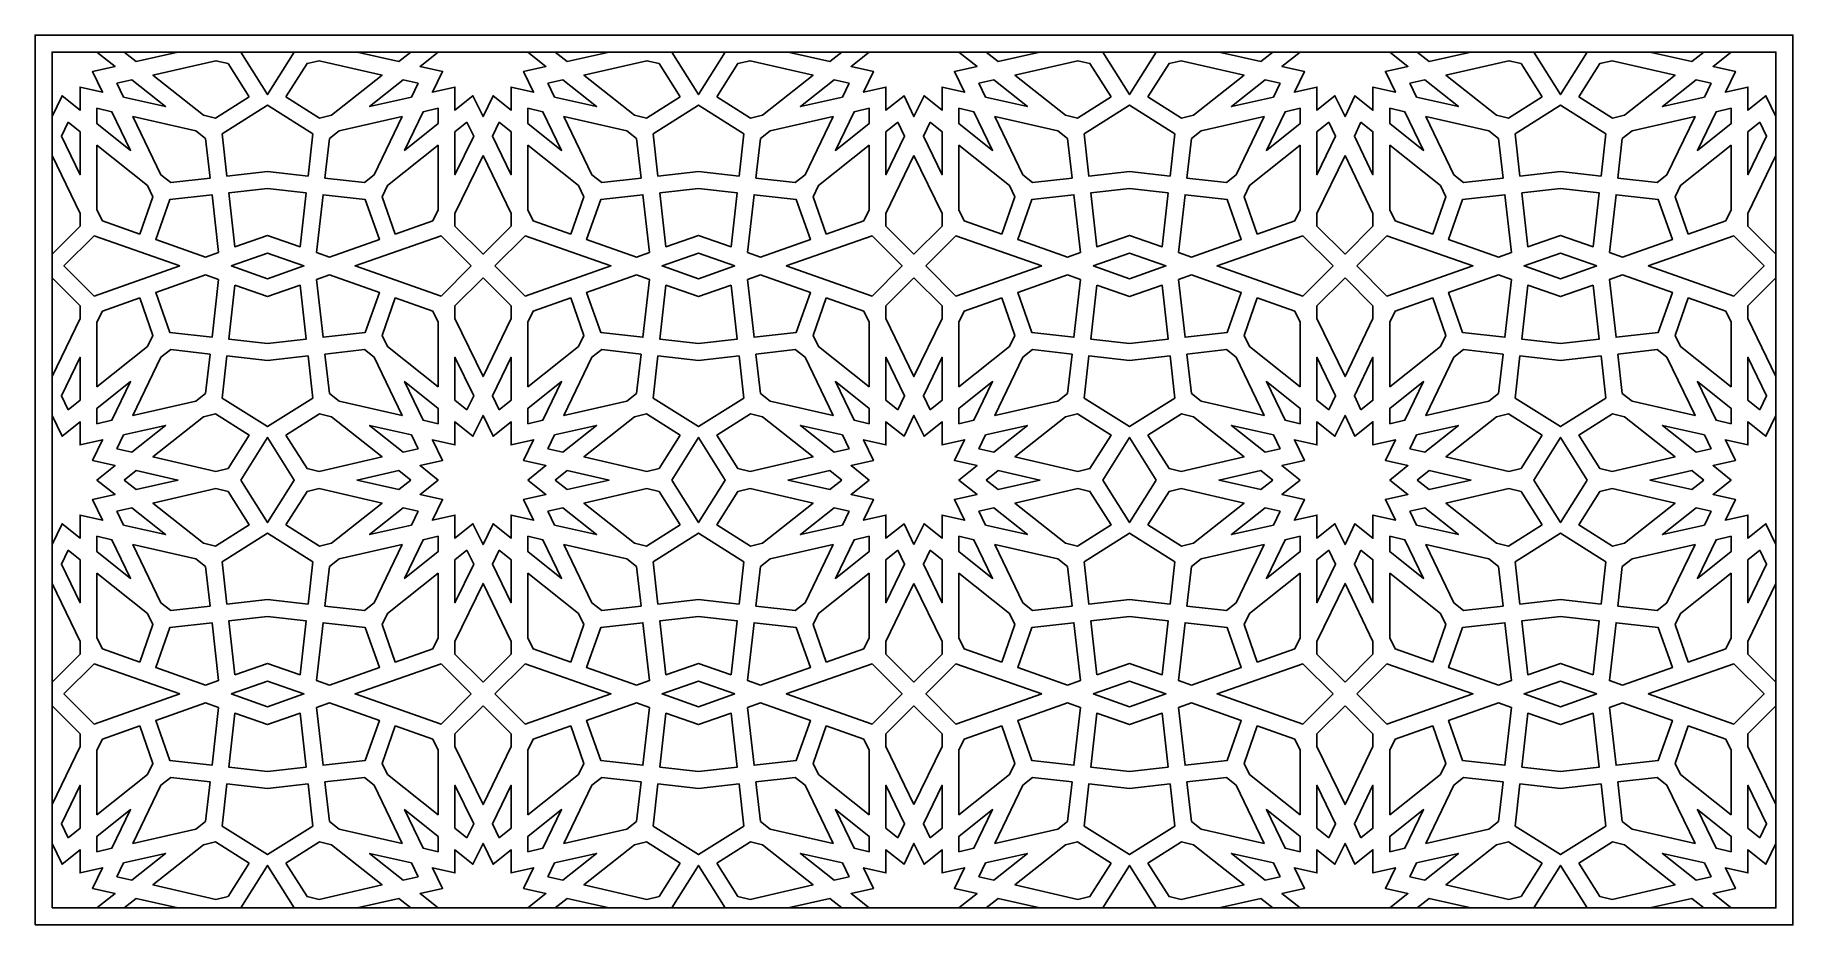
# Model space of a CAD drawing. Extents: x 550 to 3671, y 192 to 1772.
import ezdxf

# ---------------------------------------------------------------- set-up
doc = ezdxf.new("R2010")
doc.units = 0
doc.layers.get('0').update_dxf_attribs({"color": 1, "linetype": 'CONTINUOUS'})

msp = doc.modelspace()

# ---------------------------------------------------------------- linework, layer by layer
for points in [[(550.4, 192), (3671.3, 192), (3671.3, 1772.5), (550.4, 1772.5)], [(580.4, 222), (3641.3, 222), (3641.3, 1742.5), (580.4, 1742.5)], [(930.3, 1662.6), (870.7, 1625.2), (849.2, 1630.1), (759.6, 1701.6), (871.4, 1727.1), (892.9, 1722.2)], [(995.7, 1662.6), (1033.1, 1722.2), (1054.6, 1727.1), (1166.4, 1701.6), (1076.7, 1630.1), (1055.3, 1625.2)], [(1695.5, 1662.6), (1658.1, 1722.2), (1636.6, 1727.1), (1524.8, 1701.6), (1614.5, 1630.1), (1635.9, 1625.2)], [(1760.9, 1662.6), (1820.5, 1625.2), (1842, 1630.1), (1931.6, 1701.6), (1819.8, 1727.1), (1798.3, 1722.2)], [(2460.8, 1662.6), (2401.2, 1625.2), (2379.7, 1630.1), (2290, 1701.6), (2401.8, 1727.1), (2423.3, 1722.2)], [(2526.1, 1662.6), (2563.6, 1722.2), (2585, 1727.1), (2696.9, 1701.6), (2607.2, 1630.1), (2585.7, 1625.2)], [(3226, 1662.6), (3188.6, 1722.2), (3167.1, 1727.1), (3055.2, 1701.6), (3144.9, 1630.1), (3166.4, 1625.2)], [(3291.3, 1662.6), (3350.9, 1625.2), (3372.4, 1630.1), (3462.1, 1701.6), (3350.3, 1727.1), (3328.8, 1722.2)], [(695.6, 1687), (722.2, 1693.1), (781.9, 1645.5), (707.4, 1662.5)], [(1230.4, 1687), (1218.5, 1662.5), (1144.1, 1645.5), (1203.8, 1693.1)], [(1460.8, 1687), (1472.7, 1662.5), (1547.1, 1645.5), (1487.4, 1693.1)], [(1995.6, 1687), (1969, 1693.1), (1909.3, 1645.5), (1983.8, 1662.5)], [(2226.1, 1687), (2252.6, 1693.1), (2312.3, 1645.5), (2237.9, 1662.5)], [(2760.8, 1687), (2749, 1662.5), (2674.5, 1645.5), (2734.3, 1693.1)], [(2991.3, 1687), (3003.1, 1662.5), (3077.6, 1645.5), (3017.9, 1693.1)], [(3526.1, 1687), (3499.5, 1693.1), (3439.8, 1645.5), (3514.2, 1662.5)], [(660.1, 1642.5), (686.7, 1636.4), (719.8, 1567.6), (660.1, 1615.3)], [(861, 1518.7), (791.1, 1510.8), (773.8, 1524.6), (724.1, 1627.9), (835.9, 1602.4), (853.1, 1588.7)], [(1035.2, 1522.1), (963, 1530.2), (890.8, 1522.1), (882.3, 1597.1), (963, 1647.8), (1043.6, 1597.1)], [(1065, 1518.7), (1072.9, 1588.7), (1090.1, 1602.4), (1201.9, 1627.9), (1152.1, 1524.6), (1134.9, 1510.8)], [(1265.9, 1642.5), (1265.9, 1615.3), (1206.2, 1567.6), (1239.3, 1636.4)], [(1425.3, 1642.5), (1425.3, 1615.3), (1485.1, 1567.6), (1451.9, 1636.4)], [(1626.2, 1518.7), (1618.4, 1588.7), (1601.1, 1602.4), (1489.3, 1627.9), (1539.1, 1524.6), (1556.3, 1510.8)], [(1656, 1522.1), (1728.2, 1530.2), (1800.4, 1522.1), (1808.9, 1597.1), (1728.2, 1647.8), (1647.6, 1597.1)], [(1830.2, 1518.7), (1900.1, 1510.8), (1917.4, 1524.6), (1967.1, 1627.9), (1855.3, 1602.4), (1838.1, 1588.7)], [(2031.1, 1642.5), (2004.5, 1636.4), (1971.4, 1567.6), (2031.1, 1615.3)], [(2190.6, 1642.5), (2217.1, 1636.4), (2250.3, 1567.6), (2190.6, 1615.3)], [(2391.5, 1518.7), (2321.5, 1510.8), (2304.3, 1524.6), (2254.5, 1627.9), (2366.4, 1602.4), (2383.6, 1588.7)], [(2565.6, 1522.1), (2493.4, 1530.2), (2421.2, 1522.1), (2412.8, 1597.1), (2493.4, 1647.8), (2574.1, 1597.1)], [(2595.4, 1518.7), (2603.3, 1588.7), (2620.5, 1602.4), (2732.4, 1627.9), (2682.6, 1524.6), (2665.4, 1510.8)], [(2796.3, 1642.5), (2796.3, 1615.3), (2736.6, 1567.6), (2769.7, 1636.4)], [(2955.8, 1642.5), (2955.8, 1615.3), (3015.5, 1567.6), (2982.4, 1636.4)], [(3156.7, 1518.7), (3148.8, 1588.7), (3131.6, 1602.4), (3019.8, 1627.9), (3069.5, 1524.6), (3086.7, 1510.8)], [(3186.5, 1522.1), (3258.7, 1530.2), (3330.9, 1522.1), (3339.3, 1597.1), (3258.7, 1647.8), (3178, 1597.1)], [(3360.7, 1518.7), (3430.6, 1510.8), (3447.8, 1524.6), (3497.6, 1627.9), (3385.8, 1602.4), (3368.5, 1588.7)], [(3561.5, 1642.5), (3535, 1636.4), (3501.8, 1567.6), (3561.5, 1615.3)], [(608.8, 1617.8), (630.1, 1600.8), (630.1, 1524.5), (597, 1593.3)], [(1317.1, 1617.8), (1329, 1593.3), (1295.8, 1524.5), (1295.8, 1600.8)], [(1374.1, 1617.8), (1362.2, 1593.3), (1395.4, 1524.5), (1395.4, 1600.8)], [(2082.4, 1617.8), (2061.1, 1600.8), (2061.1, 1524.5), (2094.2, 1593.3)], [(2139.3, 1617.8), (2160.6, 1600.8), (2160.6, 1524.5), (2127.5, 1593.3)], [(2847.6, 1617.8), (2859.4, 1593.3), (2826.3, 1524.5), (2826.3, 1600.8)], [(2904.5, 1617.8), (2892.7, 1593.3), (2925.8, 1524.5), (2925.8, 1600.8)], [(3612.8, 1617.8), (3591.5, 1600.8), (3591.5, 1524.5), (3624.7, 1593.3)], [(736.1, 1419.1), (669.7, 1442.4), (660.1, 1462.2), (660.1, 1576.9), (749.8, 1505.4), (759.4, 1485.5)], [(1189.9, 1419.1), (1166.6, 1485.5), (1176.2, 1505.4), (1265.9, 1576.9), (1265.9, 1462.2), (1256.3, 1442.4)], [(1501.3, 1419.1), (1524.6, 1485.5), (1515, 1505.4), (1425.3, 1576.9), (1425.3, 1462.2), (1434.9, 1442.4)], [(1955.1, 1419.1), (2021.5, 1442.4), (2031.1, 1462.2), (2031.1, 1576.9), (1941.4, 1505.4), (1931.8, 1485.5)], [(2266.6, 1419.1), (2200.1, 1442.4), (2190.6, 1462.2), (2190.6, 1576.9), (2280.3, 1505.4), (2289.8, 1485.5)], [(2720.3, 1419.1), (2697.1, 1485.5), (2706.6, 1505.4), (2796.3, 1576.9), (2796.3, 1462.2), (2786.8, 1442.4)], [(3031.8, 1419.1), (3055, 1485.5), (3045.5, 1505.4), (2955.8, 1576.9), (2955.8, 1462.2), (2965.4, 1442.4)], [(3485.6, 1419.1), (3552, 1442.4), (3561.5, 1462.2), (3561.5, 1576.9), (3471.9, 1505.4), (3462.3, 1485.5)], [(1345.6, 1558.7), (1295.8, 1455.4), (1295.8, 1433.3), (1345.6, 1383.6), (1395.4, 1433.3), (1395.4, 1455.4)], [(2110.8, 1558.7), (2160.6, 1455.4), (2160.6, 1433.3), (2110.8, 1383.6), (2061.1, 1433.3), (2061.1, 1455.4)], [(2876.1, 1558.7), (2925.8, 1455.4), (2925.8, 1433.3), (2876.1, 1383.6), (2826.3, 1433.3), (2826.3, 1455.4)], [(1031.8, 1492.3), (1021, 1396.5), (963, 1416.8), (904.9, 1396.5), (894.1, 1492.3), (963, 1500)], [(1659.4, 1492.3), (1670.2, 1396.5), (1728.2, 1416.8), (1786.3, 1396.5), (1797.1, 1492.3), (1728.2, 1500)], [(2562.3, 1492.3), (2551.5, 1396.5), (2493.4, 1416.8), (2435.4, 1396.5), (2424.6, 1492.3), (2493.4, 1500)], [(3189.8, 1492.3), (3200.6, 1396.5), (3258.7, 1416.8), (3316.7, 1396.5), (3327.5, 1492.3), (3258.7, 1500)], [(875.9, 1386.3), (852.9, 1378.3), (764.4, 1409.2), (789.3, 1480.5), (864.4, 1488.9)], [(1050.1, 1386.3), (1061.6, 1488.9), (1136.6, 1480.5), (1161.6, 1409.2), (1073.1, 1378.3)], [(1641.2, 1386.3), (1629.6, 1488.9), (1554.6, 1480.5), (1529.6, 1409.2), (1618.1, 1378.3)], [(1815.3, 1386.3), (1838.3, 1378.3), (1926.8, 1409.2), (1901.9, 1480.5), (1826.8, 1488.9)], [(2406.4, 1386.3), (2383.3, 1378.3), (2294.9, 1409.2), (2319.8, 1480.5), (2394.8, 1488.9)], [(2580.5, 1386.3), (2592.1, 1488.9), (2667.1, 1480.5), (2692, 1409.2), (2603.5, 1378.3)], [(3171.6, 1386.3), (3160, 1488.9), (3085, 1480.5), (3060.1, 1409.2), (3148.6, 1378.3)], [(3345.7, 1386.3), (3368.8, 1378.3), (3457.3, 1409.2), (3432.3, 1480.5), (3357.3, 1488.9)], [(807.5, 1362.4), (655, 1309), (601.6, 1362.4), (655, 1415.8)], [(1324.4, 1362.4), (1271, 1309), (1118.5, 1362.4), (1271, 1415.8)], [(1366.8, 1362.4), (1420.2, 1309), (1572.7, 1362.4), (1420.2, 1415.8)], [(1883.7, 1362.4), (2036.3, 1309), (2089.6, 1362.4), (2036.3, 1415.8)], [(2338, 1362.4), (2185.4, 1309), (2132, 1362.4), (2185.4, 1415.8)], [(2854.9, 1362.4), (2801.5, 1309), (2648.9, 1362.4), (2801.5, 1415.8)], [(2897.3, 1362.4), (2950.6, 1309), (3103.2, 1362.4), (2950.6, 1415.8)], [(3414.1, 1362.4), (3566.7, 1309), (3620.1, 1362.4), (3566.7, 1415.8)], [(898.3, 1362.4), (963, 1385), (1027.7, 1362.4), (963, 1339.7)], [(1792.9, 1362.4), (1728.2, 1385), (1663.5, 1362.4), (1728.2, 1339.7)], [(2428.7, 1362.4), (2493.4, 1385), (2558.2, 1362.4), (2493.4, 1339.7)], [(3323.4, 1362.4), (3258.7, 1385), (3194, 1362.4), (3258.7, 1339.7)], [(852.9, 1346.5), (875.9, 1338.4), (864.4, 1235.8), (789.3, 1244.3), (764.4, 1315.5)], [(1073.1, 1346.5), (1161.6, 1315.5), (1136.6, 1244.3), (1061.6, 1235.8), (1050.1, 1338.4)], [(1618.1, 1346.5), (1529.6, 1315.5), (1554.6, 1244.3), (1629.6, 1235.8), (1641.2, 1338.4)], [(1838.3, 1346.5), (1815.3, 1338.4), (1826.8, 1235.8), (1901.9, 1244.3), (1926.8, 1315.5)], [(2383.3, 1346.5), (2406.4, 1338.4), (2394.8, 1235.8), (2319.8, 1244.3), (2294.9, 1315.5)], [(2603.5, 1346.5), (2692, 1315.5), (2667.1, 1244.3), (2592.1, 1235.8), (2580.5, 1338.4)], [(3148.6, 1346.5), (3060.1, 1315.5), (3085, 1244.3), (3160, 1235.8), (3171.6, 1338.4)], [(3368.8, 1346.5), (3345.7, 1338.4), (3357.3, 1235.8), (3432.3, 1244.3), (3457.3, 1315.5)], [(904.9, 1328.3), (963, 1308), (1021, 1328.3), (1031.8, 1232.5), (963, 1224.7), (894.1, 1232.5)], [(1345.6, 1341.2), (1295.8, 1291.4), (1295.8, 1269.4), (1345.6, 1166), (1395.4, 1269.4), (1395.4, 1291.4)], [(1786.3, 1328.3), (1728.2, 1308), (1670.2, 1328.3), (1659.4, 1232.5), (1728.2, 1224.7), (1797.1, 1232.5)], [(2110.8, 1341.2), (2160.6, 1291.4), (2160.6, 1269.4), (2110.8, 1166), (2061.1, 1269.4), (2061.1, 1291.4)], [(2435.4, 1328.3), (2493.4, 1308), (2551.5, 1328.3), (2562.3, 1232.5), (2493.4, 1224.7), (2424.6, 1232.5)], [(2876.1, 1341.2), (2925.8, 1291.4), (2925.8, 1269.4), (2876.1, 1166), (2826.3, 1269.4), (2826.3, 1291.4)], [(3316.7, 1328.3), (3258.7, 1308), (3200.6, 1328.3), (3189.8, 1232.5), (3258.7, 1224.7), (3327.5, 1232.5)], [(736.1, 1305.6), (759.4, 1239.2), (749.8, 1219.3), (660.1, 1147.8), (660.1, 1262.5), (669.7, 1282.4)], [(1189.9, 1305.6), (1256.3, 1282.4), (1265.9, 1262.5), (1265.9, 1147.8), (1176.2, 1219.3), (1166.6, 1239.2)], [(1501.3, 1305.6), (1434.9, 1282.4), (1425.3, 1262.5), (1425.3, 1147.8), (1515, 1219.3), (1524.6, 1239.2)], [(1955.1, 1305.6), (1931.8, 1239.2), (1941.4, 1219.3), (2031.1, 1147.8), (2031.1, 1262.5), (2021.5, 1282.4)], [(2266.6, 1305.6), (2289.8, 1239.2), (2280.3, 1219.3), (2190.6, 1147.8), (2190.6, 1262.5), (2200.1, 1282.4)], [(2720.3, 1305.6), (2786.8, 1282.4), (2796.3, 1262.5), (2796.3, 1147.8), (2706.6, 1219.3), (2697.1, 1239.2)], [(3031.8, 1305.6), (2965.4, 1282.4), (2955.8, 1262.5), (2955.8, 1147.8), (3045.5, 1219.3), (3055, 1239.2)], [(3485.6, 1305.6), (3462.3, 1239.2), (3471.9, 1219.3), (3561.5, 1147.8), (3561.5, 1262.5), (3552, 1282.4)], [(608.8, 1106.9), (597, 1131.5), (630.1, 1200.3), (630.1, 1123.9)], [(861, 1206), (853.1, 1136.1), (835.9, 1122.4), (724.1, 1096.8), (773.8, 1200.2), (791.1, 1213.9)], [(1035.2, 1202.7), (1043.6, 1127.7), (963, 1077), (882.3, 1127.7), (890.8, 1202.7), (963, 1194.5)], [(1065, 1206), (1134.9, 1213.9), (1152.1, 1200.2), (1201.9, 1096.8), (1090.1, 1122.4), (1072.9, 1136.1)], [(1317.1, 1106.9), (1295.8, 1123.9), (1295.8, 1200.3), (1329, 1131.5)], [(1374.1, 1106.9), (1395.4, 1123.9), (1395.4, 1200.3), (1362.2, 1131.5)], [(1626.2, 1206), (1556.3, 1213.9), (1539.1, 1200.2), (1489.3, 1096.8), (1601.1, 1122.4), (1618.4, 1136.1)], [(1656, 1202.7), (1647.6, 1127.7), (1728.2, 1077), (1808.9, 1127.7), (1800.4, 1202.7), (1728.2, 1194.5)], [(1830.2, 1206), (1838.1, 1136.1), (1855.3, 1122.4), (1967.1, 1096.8), (1917.4, 1200.2), (1900.1, 1213.9)], [(2082.4, 1106.9), (2094.2, 1131.5), (2061.1, 1200.3), (2061.1, 1123.9)], [(2139.3, 1106.9), (2127.5, 1131.5), (2160.6, 1200.3), (2160.6, 1123.9)], [(2391.5, 1206), (2383.6, 1136.1), (2366.4, 1122.4), (2254.5, 1096.8), (2304.3, 1200.2), (2321.5, 1213.9)], [(2565.6, 1202.7), (2574.1, 1127.7), (2493.4, 1077), (2412.8, 1127.7), (2421.2, 1202.7), (2493.4, 1194.5)], [(2595.4, 1206), (2665.4, 1213.9), (2682.6, 1200.2), (2732.4, 1096.8), (2620.5, 1122.4), (2603.3, 1136.1)], [(2847.6, 1106.9), (2826.3, 1123.9), (2826.3, 1200.3), (2859.4, 1131.5)], [(2904.5, 1106.9), (2925.8, 1123.9), (2925.8, 1200.3), (2892.7, 1131.5)], [(3156.7, 1206), (3086.7, 1213.9), (3069.5, 1200.2), (3019.8, 1096.8), (3131.6, 1122.4), (3148.8, 1136.1)], [(3186.5, 1202.7), (3178, 1127.7), (3258.7, 1077), (3339.3, 1127.7), (3330.9, 1202.7), (3258.7, 1194.5)], [(3360.7, 1206), (3368.5, 1136.1), (3385.8, 1122.4), (3497.6, 1096.8), (3447.8, 1200.2), (3430.6, 1213.9)], [(3612.8, 1106.9), (3624.7, 1131.5), (3591.5, 1200.3), (3591.5, 1123.9)], [(660.1, 1082.2), (660.1, 1109.5), (719.8, 1157.1), (686.7, 1088.3)], [(1265.9, 1082.2), (1239.3, 1088.3), (1206.2, 1157.1), (1265.9, 1109.5)], [(1425.3, 1082.2), (1451.9, 1088.3), (1485.1, 1157.1), (1425.3, 1109.5)], [(2031.1, 1082.2), (2031.1, 1109.5), (1971.4, 1157.1), (2004.5, 1088.3)], [(2190.6, 1082.2), (2190.6, 1109.5), (2250.3, 1157.1), (2217.1, 1088.3)], [(2796.3, 1082.2), (2769.7, 1088.3), (2736.6, 1157.1), (2796.3, 1109.5)], [(2955.8, 1082.2), (2982.4, 1088.3), (3015.5, 1157.1), (2955.8, 1109.5)], [(3561.5, 1082.2), (3561.5, 1109.5), (3501.8, 1157.1), (3535, 1088.3)], [(871.4, 997.6), (759.6, 1023.1), (849.2, 1094.7), (870.7, 1099.6), (930.3, 1062.1), (892.9, 1002.5)], [(995.7, 1062.1), (1055.3, 1099.6), (1076.7, 1094.7), (1166.4, 1023.1), (1054.6, 997.6), (1033.1, 1002.5)], [(1425.4, 982.2), (1457.4, 956.7), (1417.5, 947.6), (1435.3, 910.7), (1395.4, 919.8), (1395.4, 878.9), (1363.4, 904.4), (1345.6, 867.5), (1327.8, 904.4), (1295.8, 878.9), (1295.8, 919.8), (1255.9, 910.7), (1273.7, 947.6), (1233.8, 956.7), (1265.8, 982.2), (1233.8, 1007.8), (1273.7, 1016.9), (1255.9, 1053.8), (1295.8, 1044.6), (1295.8, 1085.6), (1327.8, 1060.1), (1345.6, 1096.9), (1363.4, 1060.1), (1395.4, 1085.6), (1395.4, 1044.6), (1435.3, 1053.8), (1417.5, 1016.9), (1457.4, 1007.8)], [(1695.5, 1062.1), (1635.9, 1099.6), (1614.5, 1094.7), (1524.8, 1023.1), (1636.6, 997.6), (1658.1, 1002.5)], [(1819.8, 997.6), (1931.6, 1023.1), (1842, 1094.7), (1820.5, 1099.6), (1760.9, 1062.1), (1798.3, 1002.5)], [(2110.8, 867.5), (2128.6, 904.4), (2160.6, 878.9), (2160.6, 919.8), (2200.5, 910.7), (2182.7, 947.6), (2222.7, 956.7), (2190.7, 982.2), (2222.7, 1007.8), (2182.7, 1016.9), (2200.5, 1053.8), (2160.6, 1044.6), (2160.6, 1085.6), (2128.6, 1060.1), (2110.8, 1096.9), (2093.1, 1060.1), (2061.1, 1085.6), (2061.1, 1044.6), (2021.2, 1053.8), (2038.9, 1016.9), (1999, 1007.8), (2031, 982.2), (1999, 956.7), (2038.9, 947.6), (2021.2, 910.7), (2061.1, 919.8), (2061.1, 878.9), (2093.1, 904.4)], [(2401.8, 997.6), (2290, 1023.1), (2379.7, 1094.7), (2401.2, 1099.6), (2460.8, 1062.1), (2423.3, 1002.5)], [(2526.1, 1062.1), (2585.7, 1099.6), (2607.2, 1094.7), (2696.9, 1023.1), (2585, 997.6), (2563.6, 1002.5)], [(2796.2, 982.2), (2764.2, 956.7), (2804.1, 947.6), (2786.4, 910.7), (2826.3, 919.8), (2826.3, 878.9), (2858.3, 904.4), (2876.1, 867.5), (2893.8, 904.4), (2925.8, 878.9), (2925.8, 919.8), (2965.7, 910.7), (2948, 947.6), (2987.9, 956.7), (2955.9, 982.2), (2987.9, 1007.8), (2948, 1016.9), (2965.7, 1053.8), (2925.8, 1044.6), (2925.8, 1085.6), (2893.8, 1060.1), (2876.1, 1096.9), (2858.3, 1060.1), (2826.3, 1085.6), (2826.3, 1044.6), (2786.4, 1053.8), (2804.1, 1016.9), (2764.2, 1007.8)], [(3226, 1062.1), (3166.4, 1099.6), (3144.9, 1094.7), (3055.2, 1023.1), (3167.1, 997.6), (3188.6, 1002.5)], [(3350.3, 997.6), (3462.1, 1023.1), (3372.4, 1094.7), (3350.9, 1099.6), (3291.3, 1062.1), (3328.8, 1002.5)], [(695.6, 1037.7), (707.4, 1062.3), (781.9, 1079.3), (722.2, 1031.7)], [(1230.4, 1037.7), (1203.8, 1031.7), (1144.1, 1079.3), (1218.5, 1062.3)], [(1460.8, 1037.7), (1487.4, 1031.7), (1547.1, 1079.3), (1472.7, 1062.3)], [(1995.6, 1037.7), (1983.8, 1062.3), (1909.3, 1079.3), (1969, 1031.7)], [(2226.1, 1037.7), (2237.9, 1062.3), (2312.3, 1079.3), (2252.6, 1031.7)], [(2760.8, 1037.7), (2734.3, 1031.7), (2674.5, 1079.3), (2749, 1062.3)], [(2991.3, 1037.7), (3017.9, 1031.7), (3077.6, 1079.3), (3003.1, 1062.3)], [(3526.1, 1037.7), (3514.2, 1062.3), (3439.8, 1079.3), (3499.5, 1031.7)], [(915.5, 982.2), (963, 906.7), (1010.4, 982.2), (963, 1057.8)], [(1680.8, 982.2), (1728.2, 1057.8), (1775.7, 982.2), (1728.2, 906.7)], [(2540.9, 982.2), (2493.4, 1057.8), (2446, 982.2), (2493.4, 906.7)], [(3306.1, 982.2), (3258.7, 906.7), (3211.2, 982.2), (3258.7, 1057.8)], [(708.3, 982.2), (729.6, 965.2), (804, 982.2), (729.6, 999.2)], [(1217.7, 982.2), (1196.4, 999.2), (1121.9, 982.2), (1196.4, 965.2)], [(1473.5, 982.2), (1494.8, 999.2), (1569.3, 982.2), (1494.8, 965.2)], [(1982.9, 982.2), (1961.6, 965.2), (1887.2, 982.2), (1961.6, 999.2)], [(2238.7, 982.2), (2260, 965.2), (2334.5, 982.2), (2260, 999.2)], [(2748.2, 982.2), (2726.9, 999.2), (2652.4, 982.2), (2726.9, 965.2)], [(3004, 982.2), (3025.3, 999.2), (3099.7, 982.2), (3025.3, 965.2)], [(3513.4, 982.2), (3492.1, 965.2), (3417.6, 982.2), (3492.1, 999.2)], [(871.4, 966.9), (759.6, 941.3), (849.2, 869.8), (870.7, 864.9), (930.3, 902.4), (892.9, 962)], [(995.7, 902.4), (1055.3, 864.9), (1076.7, 869.8), (1166.4, 941.3), (1054.6, 966.9), (1033.1, 962)], [(1695.5, 902.4), (1635.9, 864.9), (1614.5, 869.8), (1524.8, 941.3), (1636.6, 966.9), (1658.1, 962)], [(1819.8, 966.9), (1931.6, 941.3), (1842, 869.8), (1820.5, 864.9), (1760.9, 902.4), (1798.3, 962)], [(2401.8, 966.9), (2290, 941.3), (2379.7, 869.8), (2401.2, 864.9), (2460.8, 902.4), (2423.3, 962)], [(2526.1, 902.4), (2585.7, 864.9), (2607.2, 869.8), (2696.9, 941.3), (2585, 966.9), (2563.6, 962)], [(3226, 902.4), (3166.4, 864.9), (3144.9, 869.8), (3055.2, 941.3), (3167.1, 966.9), (3188.6, 962)], [(3350.3, 966.9), (3462.1, 941.3), (3372.4, 869.8), (3350.9, 864.9), (3291.3, 902.4), (3328.8, 962)], [(695.6, 926.7), (707.4, 902.2), (781.9, 885.2), (722.2, 932.8)], [(1230.4, 926.7), (1203.8, 932.8), (1144.1, 885.2), (1218.5, 902.2)], [(1460.8, 926.7), (1487.4, 932.8), (1547.1, 885.2), (1472.7, 902.2)], [(1995.6, 926.7), (1983.8, 902.2), (1909.3, 885.2), (1969, 932.8)], [(2226.1, 926.7), (2237.9, 902.2), (2312.3, 885.2), (2252.6, 932.8)], [(2760.8, 926.7), (2734.3, 932.8), (2674.5, 885.2), (2749, 902.2)], [(2991.3, 926.7), (3017.9, 932.8), (3077.6, 885.2), (3003.1, 902.2)], [(3526.1, 926.7), (3514.2, 902.2), (3439.8, 885.2), (3499.5, 932.8)], [(660.1, 882.2), (660.1, 855), (719.8, 807.4), (686.7, 876.2)], [(1035.2, 761.8), (1043.6, 836.8), (963, 887.5), (882.3, 836.8), (890.8, 761.8), (963, 769.9)], [(1265.9, 882.2), (1239.3, 876.2), (1206.2, 807.4), (1265.9, 855)], [(1425.3, 882.2), (1451.9, 876.2), (1485.1, 807.4), (1425.3, 855)], [(1656, 761.8), (1647.6, 836.8), (1728.2, 887.5), (1808.9, 836.8), (1800.4, 761.8), (1728.2, 769.9)], [(2031.1, 882.2), (2031.1, 855), (1971.4, 807.4), (2004.5, 876.2)], [(2190.6, 882.2), (2190.6, 855), (2250.3, 807.4), (2217.1, 876.2)], [(2565.6, 761.8), (2574.1, 836.8), (2493.4, 887.5), (2412.8, 836.8), (2421.2, 761.8), (2493.4, 769.9)], [(2796.3, 882.2), (2769.7, 876.2), (2736.6, 807.4), (2796.3, 855)], [(2955.8, 882.2), (2982.4, 876.2), (3015.5, 807.4), (2955.8, 855)], [(3186.5, 761.8), (3178, 836.8), (3258.7, 887.5), (3339.3, 836.8), (3330.9, 761.8), (3258.7, 769.9)], [(3561.5, 882.2), (3561.5, 855), (3501.8, 807.4), (3535, 876.2)], [(608.8, 857.5), (597, 833), (630.1, 764.2), (630.1, 840.6)], [(861, 758.4), (853.1, 828.4), (835.9, 842.1), (724.1, 867.6), (773.8, 764.3), (791.1, 750.6)], [(1065, 758.4), (1134.9, 750.6), (1152.1, 764.3), (1201.9, 867.6), (1090.1, 842.1), (1072.9, 828.4)], [(1317.1, 857.5), (1295.8, 840.6), (1295.8, 764.2), (1329, 833)], [(1374.1, 857.5), (1395.4, 840.6), (1395.4, 764.2), (1362.2, 833)], [(1626.2, 758.4), (1556.3, 750.6), (1539.1, 764.3), (1489.3, 867.6), (1601.1, 842.1), (1618.4, 828.4)], [(1830.2, 758.4), (1838.1, 828.4), (1855.3, 842.1), (1967.1, 867.6), (1917.4, 764.3), (1900.1, 750.6)], [(2082.4, 857.5), (2094.2, 833), (2061.1, 764.2), (2061.1, 840.6)], [(2139.3, 857.5), (2127.5, 833), (2160.6, 764.2), (2160.6, 840.6)], [(2391.5, 758.4), (2383.6, 828.4), (2366.4, 842.1), (2254.5, 867.6), (2304.3, 764.3), (2321.5, 750.6)], [(2595.4, 758.4), (2665.4, 750.6), (2682.6, 764.3), (2732.4, 867.6), (2620.5, 842.1), (2603.3, 828.4)], [(2847.6, 857.5), (2826.3, 840.6), (2826.3, 764.2), (2859.4, 833)], [(2904.5, 857.5), (2925.8, 840.6), (2925.8, 764.2), (2892.7, 833)], [(3156.7, 758.4), (3086.7, 750.6), (3069.5, 764.3), (3019.8, 867.6), (3131.6, 842.1), (3148.8, 828.4)], [(3360.7, 758.4), (3368.5, 828.4), (3385.8, 842.1), (3497.6, 867.6), (3447.8, 764.3), (3430.6, 750.6)], [(3612.8, 857.5), (3624.7, 833), (3591.5, 764.2), (3591.5, 840.6)], [(736.1, 658.8), (759.4, 725.3), (749.8, 745.1), (660.1, 816.7), (660.1, 701.9), (669.7, 682.1)], [(1189.9, 658.8), (1256.3, 682.1), (1265.9, 701.9), (1265.9, 816.7), (1176.2, 745.1), (1166.6, 725.3)], [(1501.3, 658.8), (1434.9, 682.1), (1425.3, 701.9), (1425.3, 816.7), (1515, 745.1), (1524.6, 725.3)], [(1955.1, 658.8), (1931.8, 725.3), (1941.4, 745.1), (2031.1, 816.7), (2031.1, 701.9), (2021.5, 682.1)], [(2266.6, 658.8), (2289.8, 725.3), (2280.3, 745.1), (2190.6, 816.7), (2190.6, 701.9), (2200.1, 682.1)], [(2720.3, 658.8), (2786.8, 682.1), (2796.3, 701.9), (2796.3, 816.7), (2706.6, 745.1), (2697.1, 725.3)], [(3031.8, 658.8), (2965.4, 682.1), (2955.8, 701.9), (2955.8, 816.7), (3045.5, 745.1), (3055, 725.3)], [(3485.6, 658.8), (3462.3, 725.3), (3471.9, 745.1), (3561.5, 816.7), (3561.5, 701.9), (3552, 682.1)], [(1345.6, 623.3), (1295.8, 673.1), (1295.8, 695.1), (1345.6, 798.4), (1395.4, 695.1), (1395.4, 673.1)], [(2110.8, 798.4), (2061.1, 695.1), (2061.1, 673.1), (2110.8, 623.3), (2160.6, 673.1), (2160.6, 695.1)], [(2876.1, 623.3), (2925.8, 673.1), (2925.8, 695.1), (2876.1, 798.4), (2826.3, 695.1), (2826.3, 673.1)], [(852.9, 618), (875.9, 626), (864.4, 728.7), (789.3, 720.2), (764.4, 648.9)], [(904.9, 636.2), (963, 656.5), (1021, 636.2), (1031.8, 732), (963, 739.8), (894.1, 732)], [(1073.1, 618), (1161.6, 648.9), (1136.6, 720.2), (1061.6, 728.7), (1050.1, 626)], [(1618.1, 618), (1529.6, 648.9), (1554.6, 720.2), (1629.6, 728.7), (1641.2, 626)], [(1786.3, 636.2), (1728.2, 656.5), (1670.2, 636.2), (1659.4, 732), (1728.2, 739.8), (1797.1, 732)], [(1838.3, 618), (1815.3, 626), (1826.8, 728.7), (1901.9, 720.2), (1926.8, 648.9)], [(2383.3, 618), (2406.4, 626), (2394.8, 728.7), (2319.8, 720.2), (2294.9, 648.9)], [(2435.4, 636.2), (2493.4, 656.5), (2551.5, 636.2), (2562.3, 732), (2493.4, 739.8), (2424.6, 732)], [(2603.5, 618), (2692, 648.9), (2667.1, 720.2), (2592.1, 728.7), (2580.5, 626)], [(3148.6, 618), (3060.1, 648.9), (3085, 720.2), (3160, 728.7), (3171.6, 626)], [(3316.7, 636.2), (3258.7, 656.5), (3200.6, 636.2), (3189.8, 732), (3258.7, 739.8), (3327.5, 732)], [(3368.8, 618), (3345.7, 626), (3357.3, 728.7), (3432.3, 720.2), (3457.3, 648.9)], [(807.5, 602.1), (655, 655.5), (601.6, 602.1), (655, 548.7)], [(1324.4, 602.1), (1271, 655.5), (1118.5, 602.1), (1271, 548.7)], [(1366.8, 602.1), (1420.2, 655.5), (1572.7, 602.1), (1420.2, 548.7)], [(1883.7, 602.1), (2036.3, 655.5), (2089.6, 602.1), (2036.3, 548.7)], [(2338, 602.1), (2185.4, 655.5), (2132, 602.1), (2185.4, 548.7)], [(2854.9, 602.1), (2801.5, 655.5), (2648.9, 602.1), (2801.5, 548.7)], [(2897.3, 602.1), (2950.6, 655.5), (3103.2, 602.1), (2950.6, 548.7)], [(3414.1, 602.1), (3566.7, 655.5), (3620.1, 602.1), (3566.7, 548.7)], [(898.3, 602.1), (963, 579.5), (1027.7, 602.1), (963, 624.7)], [(1792.9, 602.1), (1728.2, 579.5), (1663.5, 602.1), (1728.2, 624.7)], [(2428.7, 602.1), (2493.4, 579.5), (2558.2, 602.1), (2493.4, 624.7)], [(3323.4, 602.1), (3258.7, 579.5), (3194, 602.1), (3258.7, 624.7)], [(875.9, 578.2), (852.9, 586.2), (764.4, 555.3), (789.3, 484), (864.4, 475.5)], [(1031.8, 472.2), (1021, 568), (963, 547.7), (904.9, 568), (894.1, 472.2), (963, 464.4)], [(1050.1, 578.2), (1061.6, 475.5), (1136.6, 484), (1161.6, 555.3), (1073.1, 586.2)], [(1345.6, 580.9), (1395.4, 531.1), (1395.4, 509.1), (1345.6, 405.8), (1295.8, 509.1), (1295.8, 531.1)], [(1641.2, 578.2), (1629.6, 475.5), (1554.6, 484), (1529.6, 555.3), (1618.1, 586.2)], [(1659.4, 472.2), (1670.2, 568), (1728.2, 547.7), (1786.3, 568), (1797.1, 472.2), (1728.2, 464.4)], [(1815.3, 578.2), (1838.3, 586.2), (1926.8, 555.3), (1901.9, 484), (1826.8, 475.5)], [(2110.8, 405.8), (2160.6, 509.1), (2160.6, 531.1), (2110.8, 580.9), (2061.1, 531.1), (2061.1, 509.1)], [(2406.4, 578.2), (2383.3, 586.2), (2294.9, 555.3), (2319.8, 484), (2394.8, 475.5)], [(2562.3, 472.2), (2551.5, 568), (2493.4, 547.7), (2435.4, 568), (2424.6, 472.2), (2493.4, 464.4)], [(2580.5, 578.2), (2592.1, 475.5), (2667.1, 484), (2692, 555.3), (2603.5, 586.2)], [(2876.1, 580.9), (2826.3, 531.1), (2826.3, 509.1), (2876.1, 405.8), (2925.8, 509.1), (2925.8, 531.1)], [(3171.6, 578.2), (3160, 475.5), (3085, 484), (3060.1, 555.3), (3148.6, 586.2)], [(3189.8, 472.2), (3200.6, 568), (3258.7, 547.7), (3316.7, 568), (3327.5, 472.2), (3258.7, 464.4)], [(3345.7, 578.2), (3368.8, 586.2), (3457.3, 555.3), (3432.3, 484), (3357.3, 475.5)], [(736.1, 545.4), (669.7, 522.1), (660.1, 502.3), (660.1, 387.6), (749.8, 459.1), (759.4, 478.9)], [(1189.9, 545.4), (1166.6, 478.9), (1176.2, 459.1), (1265.9, 387.6), (1265.9, 502.3), (1256.3, 522.1)], [(1501.3, 545.4), (1524.6, 478.9), (1515, 459.1), (1425.3, 387.6), (1425.3, 502.3), (1434.9, 522.1)], [(1955.1, 545.4), (2021.5, 522.1), (2031.1, 502.3), (2031.1, 387.6), (1941.4, 459.1), (1931.8, 478.9)], [(2266.6, 545.4), (2200.1, 522.1), (2190.6, 502.3), (2190.6, 387.6), (2280.3, 459.1), (2289.8, 478.9)], [(2720.3, 545.4), (2697.1, 478.9), (2706.6, 459.1), (2796.3, 387.6), (2796.3, 502.3), (2786.8, 522.1)], [(3031.8, 545.4), (3055, 478.9), (3045.5, 459.1), (2955.8, 387.6), (2955.8, 502.3), (2965.4, 522.1)], [(3485.6, 545.4), (3552, 522.1), (3561.5, 502.3), (3561.5, 387.6), (3471.9, 459.1), (3462.3, 478.9)], [(608.8, 346.7), (630.1, 363.7), (630.1, 440), (597, 371.2)], [(861, 445.8), (791.1, 453.6), (773.8, 439.9), (724.1, 336.6), (835.9, 362.1), (853.1, 375.8)], [(1035.2, 442.4), (963, 434.3), (890.8, 442.4), (882.3, 367.4), (963, 316.7), (1043.6, 367.4)], [(1065, 445.8), (1072.9, 375.8), (1090.1, 362.1), (1201.9, 336.6), (1152.1, 439.9), (1134.9, 453.6)], [(1317.1, 346.7), (1329, 371.2), (1295.8, 440), (1295.8, 363.7)], [(1374.1, 346.7), (1362.2, 371.2), (1395.4, 440), (1395.4, 363.7)], [(1626.2, 445.8), (1618.4, 375.8), (1601.1, 362.1), (1489.3, 336.6), (1539.1, 439.9), (1556.3, 453.6)], [(1656, 442.4), (1728.2, 434.3), (1800.4, 442.4), (1808.9, 367.4), (1728.2, 316.7), (1647.6, 367.4)], [(1830.2, 445.8), (1900.1, 453.6), (1917.4, 439.9), (1967.1, 336.6), (1855.3, 362.1), (1838.1, 375.8)], [(2082.4, 346.7), (2061.1, 363.7), (2061.1, 440), (2094.2, 371.2)], [(2139.3, 346.7), (2160.6, 363.7), (2160.6, 440), (2127.5, 371.2)], [(2391.5, 445.8), (2321.5, 453.6), (2304.3, 439.9), (2254.5, 336.6), (2366.4, 362.1), (2383.6, 375.8)], [(2565.6, 442.4), (2493.4, 434.3), (2421.2, 442.4), (2412.8, 367.4), (2493.4, 316.7), (2574.1, 367.4)], [(2595.4, 445.8), (2603.3, 375.8), (2620.5, 362.1), (2732.4, 336.6), (2682.6, 439.9), (2665.4, 453.6)], [(2847.6, 346.7), (2859.4, 371.2), (2826.3, 440), (2826.3, 363.7)], [(2904.5, 346.7), (2892.7, 371.2), (2925.8, 440), (2925.8, 363.7)], [(3156.7, 445.8), (3148.8, 375.8), (3131.6, 362.1), (3019.8, 336.6), (3069.5, 439.9), (3086.7, 453.6)], [(3186.5, 442.4), (3258.7, 434.3), (3330.9, 442.4), (3339.3, 367.4), (3258.7, 316.7), (3178, 367.4)], [(3360.7, 445.8), (3430.6, 453.6), (3447.8, 439.9), (3497.6, 336.6), (3385.8, 362.1), (3368.5, 375.8)], [(3612.8, 346.7), (3591.5, 363.7), (3591.5, 440), (3624.7, 371.2)], [(660.1, 322), (686.7, 328), (719.8, 396.8), (660.1, 349.2)], [(1265.9, 322), (1265.9, 349.2), (1206.2, 396.8), (1239.3, 328)], [(1425.3, 322), (1425.3, 349.2), (1485.1, 396.8), (1451.9, 328)], [(2031.1, 322), (2004.5, 328), (1971.4, 396.8), (2031.1, 349.2)], [(2190.6, 322), (2217.1, 328), (2250.3, 396.8), (2190.6, 349.2)], [(2796.3, 322), (2796.3, 349.2), (2736.6, 396.8), (2769.7, 328)], [(2955.8, 322), (2955.8, 349.2), (3015.5, 396.8), (2982.4, 328)], [(3561.5, 322), (3535, 328), (3501.8, 396.8), (3561.5, 349.2)], [(695.6, 277.5), (722.2, 271.4), (781.9, 319), (707.4, 302)], [(930.3, 301.8), (870.7, 339.3), (849.2, 334.4), (759.6, 262.9), (871.4, 237.3), (892.9, 242.2)], [(995.7, 301.8), (1033.1, 242.2), (1054.6, 237.3), (1166.4, 262.9), (1076.7, 334.4), (1055.3, 339.3)], [(1230.4, 277.5), (1218.5, 302), (1144.1, 319), (1203.8, 271.4)], [(1460.8, 277.5), (1472.7, 302), (1547.1, 319), (1487.4, 271.4)], [(1695.5, 301.8), (1658.1, 242.2), (1636.6, 237.3), (1524.8, 262.9), (1614.5, 334.4), (1635.9, 339.3)], [(1760.9, 301.8), (1820.5, 339.3), (1842, 334.4), (1931.6, 262.9), (1819.8, 237.3), (1798.3, 242.2)], [(1995.6, 277.5), (1969, 271.4), (1909.3, 319), (1983.8, 302)], [(2226.1, 277.5), (2252.6, 271.4), (2312.3, 319), (2237.9, 302)], [(2460.8, 301.8), (2401.2, 339.3), (2379.7, 334.4), (2290, 262.9), (2401.8, 237.3), (2423.3, 242.2)], [(2526.1, 301.8), (2563.6, 242.2), (2585, 237.3), (2696.9, 262.9), (2607.2, 334.4), (2585.7, 339.3)], [(2760.8, 277.5), (2749, 302), (2674.5, 319), (2734.3, 271.4)], [(2991.3, 277.5), (3003.1, 302), (3077.6, 319), (3017.9, 271.4)], [(3226, 301.8), (3188.6, 242.2), (3167.1, 237.3), (3055.2, 262.9), (3144.9, 334.4), (3166.4, 339.3)], [(3291.3, 301.8), (3350.9, 339.3), (3372.4, 334.4), (3462.1, 262.9), (3350.3, 237.3), (3328.8, 242.2)], [(3526.1, 277.5), (3499.5, 271.4), (3439.8, 319), (3514.2, 302)]]:
    msp.add_lwpolyline(points, close=True)
for points in [[(660.2, 1742.5), (692.2, 1717), (652.3, 1707.9), (670.1, 1671), (630.1, 1680.1), (630.1, 1639.2), (598.1, 1664.7), (580.4, 1627.8)], [(804, 1742.5), (729.6, 1725.5), (708.3, 1742.5)], [(1010.4, 1742.5), (963, 1667), (915.5, 1742.5)], [(1217.7, 1742.5), (1196.4, 1725.5), (1121.9, 1742.5)], [(1265.8, 1742.5), (1233.8, 1717), (1273.7, 1707.9), (1255.9, 1671), (1295.8, 1680.1), (1295.8, 1639.2), (1327.8, 1664.7), (1345.6, 1627.8), (1363.4, 1664.7), (1395.4, 1639.2), (1395.4, 1680.1), (1435.3, 1671), (1417.5, 1707.9), (1457.4, 1717), (1425.4, 1742.5)], [(1473.5, 1742.5), (1494.8, 1725.5), (1569.3, 1742.5)], [(1680.8, 1742.5), (1728.2, 1667), (1775.7, 1742.5)], [(1887.2, 1742.5), (1961.6, 1725.5), (1982.9, 1742.5)], [(2190.7, 1742.5), (2222.7, 1717), (2182.7, 1707.9), (2200.5, 1671), (2160.6, 1680.1), (2160.6, 1639.2), (2128.6, 1664.7), (2110.8, 1627.8), (2093.1, 1664.7), (2061.1, 1639.2), (2061.1, 1680.1), (2021.2, 1671), (2038.9, 1707.9), (1999, 1717), (2031, 1742.5)], [(2334.5, 1742.5), (2260, 1725.5), (2238.7, 1742.5)], [(2540.9, 1742.5), (2493.4, 1667), (2446, 1742.5)], [(2748.2, 1742.5), (2726.9, 1725.5), (2652.4, 1742.5)], [(2955.9, 1742.5), (2987.9, 1717), (2948, 1707.9), (2965.7, 1671), (2925.8, 1680.1), (2925.8, 1639.2), (2893.8, 1664.7), (2876.1, 1627.8), (2858.3, 1664.7), (2826.3, 1639.2), (2826.3, 1680.1), (2786.4, 1671), (2804.1, 1707.9), (2764.2, 1717), (2796.2, 1742.5)], [(3004, 1742.5), (3025.3, 1725.5), (3099.7, 1742.5)], [(3211.2, 1742.5), (3258.7, 1667), (3306.1, 1742.5)], [(3417.6, 1742.5), (3492.1, 1725.5), (3513.4, 1742.5)], [(3561.5, 1742.5), (3529.5, 1717), (3569.4, 1707.9), (3551.6, 1671), (3591.5, 1680.1), (3591.5, 1639.2), (3623.5, 1664.7), (3641.3, 1627.8)], [(580.4, 1558.7), (630.1, 1455.4), (630.1, 1433.3), (580.4, 1383.6)], [(3641.3, 1558.7), (3591.5, 1455.4), (3591.5, 1433.3), (3641.3, 1383.6)], [(580.4, 1341.2), (630.1, 1291.4), (630.1, 1269.4), (580.4, 1166)], [(3641.3, 1341.2), (3591.5, 1291.4), (3591.5, 1269.4), (3641.3, 1166)], [(580.4, 867.5), (598.1, 904.4), (630.1, 878.9), (630.1, 919.8), (670.1, 910.7), (652.3, 947.6), (692.2, 956.7), (660.2, 982.2), (692.2, 1007.8), (652.3, 1016.9), (670.1, 1053.8), (630.1, 1044.6), (630.1, 1085.6), (598.1, 1060.1), (580.4, 1096.9)], [(3641.3, 867.5), (3623.5, 904.4), (3591.5, 878.9), (3591.5, 919.8), (3551.6, 910.7), (3569.4, 947.6), (3529.5, 956.7), (3561.5, 982.2), (3529.5, 1007.8), (3569.4, 1016.9), (3551.6, 1053.8), (3591.5, 1044.6), (3591.5, 1085.6), (3623.5, 1060.1), (3641.3, 1096.9)], [(580.4, 623.3), (630.1, 673.1), (630.1, 695.1), (580.4, 798.4)], [(3641.3, 623.3), (3591.5, 673.1), (3591.5, 695.1), (3641.3, 798.4)], [(580.4, 405.8), (630.1, 509.1), (630.1, 531.1), (580.4, 580.9)], [(3641.3, 405.8), (3591.5, 509.1), (3591.5, 531.1), (3641.3, 580.9)], [(660.2, 222), (692.2, 247.5), (652.3, 256.6), (670.1, 293.5), (630.1, 284.4), (630.1, 325.3), (598.1, 299.8), (580.4, 336.7)], [(1265.8, 222), (1233.8, 247.5), (1273.7, 256.6), (1255.9, 293.5), (1295.8, 284.4), (1295.8, 325.3), (1327.8, 299.8), (1345.6, 336.7), (1363.4, 299.8), (1395.4, 325.3), (1395.4, 284.4), (1435.3, 293.5), (1417.5, 256.6), (1457.4, 247.5), (1425.4, 222)], [(2190.7, 222), (2222.7, 247.5), (2182.7, 256.6), (2200.5, 293.5), (2160.6, 284.4), (2160.6, 325.3), (2128.6, 299.8), (2110.8, 336.7), (2093.1, 299.8), (2061.1, 325.3), (2061.1, 284.4), (2021.2, 293.5), (2038.9, 256.6), (1999, 247.5), (2031, 222)], [(2955.9, 222), (2987.9, 247.5), (2948, 256.6), (2965.7, 293.5), (2925.8, 284.4), (2925.8, 325.3), (2893.8, 299.8), (2876.1, 336.7), (2858.3, 299.8), (2826.3, 325.3), (2826.3, 284.4), (2786.4, 293.5), (2804.1, 256.6), (2764.2, 247.5), (2796.2, 222)], [(3561.5, 222), (3529.5, 247.5), (3569.4, 256.6), (3551.6, 293.5), (3591.5, 284.4), (3591.5, 325.3), (3623.5, 299.8), (3641.3, 336.7)], [(1010.4, 222), (963, 297.5), (915.5, 222)], [(1680.8, 222), (1728.2, 297.5), (1775.7, 222)], [(2540.9, 222), (2493.4, 297.5), (2446, 222)], [(3211.2, 222), (3258.7, 297.5), (3306.1, 222)], [(804, 222), (729.6, 239), (708.3, 222)], [(1217.7, 222), (1196.4, 239), (1121.9, 222)], [(1473.5, 222), (1494.8, 239), (1569.3, 222)], [(1887.2, 222), (1961.6, 239), (1982.9, 222)], [(2334.5, 222), (2260, 239), (2238.7, 222)], [(2748.2, 222), (2726.9, 239), (2652.4, 222)], [(3004, 222), (3025.3, 239), (3099.7, 222)], [(3417.6, 222), (3492.1, 239), (3513.4, 222)]]:
    msp.add_lwpolyline(points)

doc.saveas('drawing.dxf')
